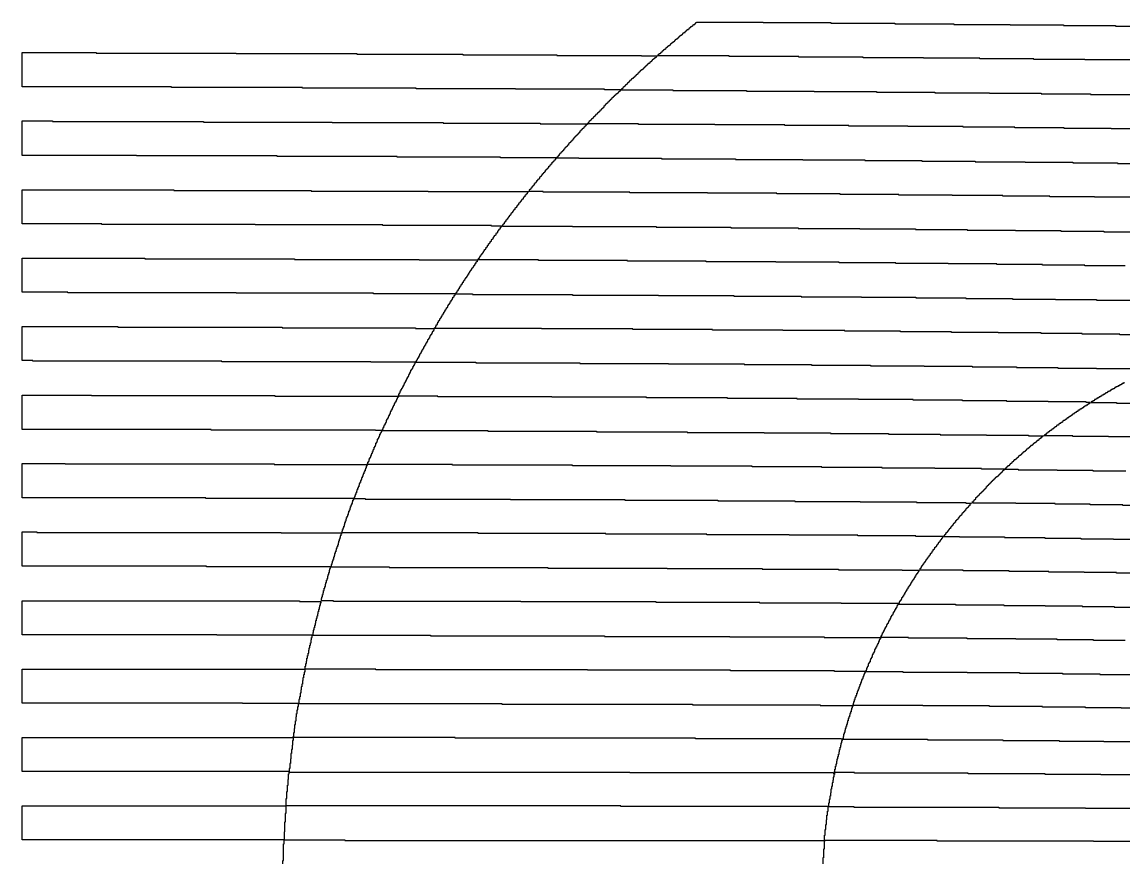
# Model space of a CAD drawing. Extents: x 600 to 5400, y 600 to 5400.
# Drawn here: x 600 to 2518, y 3058 to 4512 of the extents above; entities that cross this region are included whole.
import ezdxf

# ---------------------------------------------------------------- set-up
doc = ezdxf.new("R2010")
doc.units = 0
doc.layers.add('LG_12_W2000_ZP600_INV_LG', color=5, linetype='CONTINUOUS')

msp = doc.modelspace()

# ---------------------------------------------------------------- linework, layer by layer
at = {"layer": 'LG_12_W2000_ZP600_INV_LG'}
for points in [[(2535, 4446), (2450, 4446), (2450, 4447), (2361, 4447), (2361, 4448), (2267, 4448), (2267, 4449), (2169, 4449), (2169, 4450), (2064, 4450), (2064, 4451), (1952, 4451), (1952, 4452), (1831, 4452), (1831, 4453), (1706, 4453), (1706, 4454), (1707, 4454), (1707, 4455), (1708, 4455), (1708, 4456), (1709, 4456), (1709, 4457), (1711, 4457), (1711, 4458), (1712, 4458), (1712, 4459), (1713, 4459), (1713, 4460), (1714, 4460), (1714, 4461), (1715, 4461), (1715, 4462), (1716, 4462), (1716, 4463), (1717, 4463), (1717, 4464), (1718, 4464), (1718, 4465), (1720, 4465), (1720, 4466), (1721, 4466), (1721, 4467), (1722, 4467), (1722, 4468), (1723, 4468), (1723, 4469), (1724, 4469), (1724, 4470), (1725, 4470), (1725, 4471), (1727, 4471), (1727, 4472), (1728, 4472), (1728, 4473), (1729, 4473), (1729, 4474), (1730, 4474), (1730, 4475), (1731, 4475), (1731, 4476), (1732, 4476), (1732, 4477), (1734, 4477), (1734, 4478), (1735, 4478), (1735, 4479), (1736, 4479), (1736, 4480), (1737, 4480), (1737, 4481), (1738, 4481), (1738, 4482), (1739, 4482), (1739, 4483), (1741, 4483), (1741, 4484), (1742, 4484), (1742, 4485), (1743, 4485), (1743, 4486), (1744, 4486), (1744, 4487), (1745, 4487), (1745, 4488), (1746, 4488), (1746, 4489), (1748, 4489), (1748, 4490), (1749, 4490), (1749, 4491), (1750, 4491), (1750, 4492), (1751, 4492), (1751, 4493), (1752, 4493), (1752, 4494), (1754, 4494), (1754, 4495), (1755, 4495), (1755, 4496), (1756, 4496), (1756, 4497), (1757, 4497), (1757, 4498), (1758, 4498), (1758, 4499), (1760, 4499), (1760, 4500), (1761, 4500), (1761, 4501), (1762, 4501), (1762, 4502), (1763, 4502), (1763, 4503), (1764, 4503), (1764, 4504), (1766, 4504), (1766, 4505), (1767, 4505), (1767, 4506), (1768, 4506), (1768, 4507), (1769, 4507), (1769, 4508), (1771, 4508), (1771, 4509), (1772, 4509), (1772, 4510), (1773, 4510), (1773, 4511), (1774, 4511), (1774, 4512), (1890, 4512), (1890, 4511), (2008, 4511), (2008, 4510), (2119, 4510), (2119, 4509), (2222, 4509), (2222, 4508), (2320, 4508), (2320, 4507), (2413, 4507), (2413, 4506), (2503, 4506), (2503, 4505), (2589, 4505)], [(2574, 4326), (2496, 4326), (2496, 4327), (2414, 4327), (2414, 4328), (2328, 4328), (2328, 4329), (2238, 4329), (2238, 4330), (2142, 4330), (2142, 4331), (2039, 4331), (2039, 4332), (1928, 4332), (1928, 4333), (1806, 4333), (1806, 4334), (1673, 4334), (1673, 4335), (1585, 4335), (1585, 4336), (1586, 4336), (1586, 4338), (1587, 4338), (1587, 4339), (1588, 4339), (1588, 4340), (1589, 4340), (1589, 4341), (1590, 4341), (1590, 4342), (1591, 4342), (1591, 4343), (1592, 4343), (1592, 4344), (1593, 4344), (1593, 4345), (1594, 4345), (1594, 4346), (1595, 4346), (1595, 4347), (1596, 4347), (1596, 4348), (1597, 4348), (1597, 4349), (1598, 4349), (1598, 4350), (1599, 4350), (1599, 4351), (1600, 4351), (1600, 4352), (1601, 4352), (1601, 4353), (1602, 4353), (1602, 4354), (1603, 4354), (1603, 4355), (1604, 4355), (1604, 4356), (1605, 4356), (1605, 4357), (1606, 4357), (1606, 4358), (1607, 4358), (1607, 4359), (1608, 4359), (1608, 4360), (1609, 4360), (1609, 4361), (1610, 4361), (1610, 4362), (1611, 4362), (1611, 4363), (1612, 4363), (1612, 4364), (1613, 4364), (1613, 4366), (1614, 4366), (1614, 4367), (1615, 4367), (1615, 4368), (1616, 4368), (1616, 4369), (1617, 4369), (1617, 4370), (1618, 4370), (1618, 4371), (1619, 4371), (1619, 4372), (1620, 4372), (1620, 4373), (1621, 4373), (1621, 4374), (1622, 4374), (1622, 4375), (1623, 4375), (1623, 4376), (1624, 4376), (1624, 4377), (1625, 4377), (1625, 4378), (1626, 4378), (1626, 4379), (1627, 4379), (1627, 4380), (1628, 4380), (1628, 4381), (1629, 4381), (1629, 4382), (1630, 4382), (1630, 4383), (1631, 4383), (1631, 4384), (1632, 4384), (1632, 4385), (1633, 4385), (1633, 4386), (1634, 4386), (1634, 4387), (1636, 4387), (1636, 4388), (1637, 4388), (1637, 4389), (1638, 4389), (1638, 4390), (1639, 4390), (1639, 4391), (1640, 4391), (1640, 4392), (1641, 4392), (1641, 4393), (1642, 4393), (1642, 4394), (1614, 4394), (1614, 4395), (1459, 4395), (1459, 4396), (1286, 4396), (1286, 4397), (1088, 4397), (1088, 4398), (860, 4398), (860, 4399), (600, 4399), (600, 4459), (729, 4459), (729, 4458), (973, 4458), (973, 4457), (1183, 4457), (1183, 4456), (1367, 4456), (1367, 4455), (1531, 4455), (1531, 4454), (1678, 4454), (1678, 4453), (1705, 4453), (1705, 4452), (1704, 4452), (1704, 4451), (1703, 4451), (1703, 4450), (1702, 4450), (1702, 4449), (1700, 4449), (1700, 4448), (1699, 4448), (1699, 4447), (1698, 4447), (1698, 4446), (1697, 4446), (1697, 4445), (1696, 4445), (1696, 4444), (1695, 4444), (1695, 4443), (1694, 4443), (1694, 4442), (1693, 4442), (1693, 4441), (1692, 4441), (1692, 4440), (1690, 4440), (1690, 4439), (1689, 4439), (1689, 4438), (1688, 4438), (1688, 4437), (1687, 4437), (1687, 4436), (1686, 4436), (1686, 4435), (1685, 4435), (1685, 4434), (1684, 4434), (1684, 4433), (1683, 4433), (1683, 4432), (1682, 4432), (1682, 4431), (1681, 4431), (1681, 4430), (1680, 4430), (1680, 4429), (1678, 4429), (1678, 4428), (1677, 4428), (1677, 4427), (1676, 4427), (1676, 4426), (1675, 4426), (1675, 4425), (1674, 4425), (1674, 4424), (1673, 4424), (1673, 4423), (1672, 4423), (1672, 4422), (1671, 4422), (1671, 4421), (1670, 4421), (1670, 4420), (1669, 4420), (1669, 4419), (1668, 4419), (1668, 4418), (1667, 4418), (1667, 4417), (1666, 4417), (1666, 4416), (1665, 4416), (1665, 4415), (1664, 4415), (1664, 4414), (1662, 4414), (1662, 4413), (1661, 4413), (1661, 4412), (1660, 4412), (1660, 4411), (1659, 4411), (1659, 4410), (1658, 4410), (1658, 4409), (1657, 4409), (1657, 4408), (1656, 4408), (1656, 4407), (1655, 4407), (1655, 4406), (1654, 4406), (1654, 4405), (1653, 4405), (1653, 4404), (1652, 4404), (1652, 4403), (1651, 4403), (1651, 4402), (1650, 4402), (1650, 4401), (1649, 4401), (1649, 4400), (1648, 4400), (1648, 4399), (1647, 4399), (1647, 4398), (1646, 4398), (1646, 4397), (1645, 4397), (1645, 4396), (1644, 4396), (1644, 4395), (1643, 4395), (1643, 4394), (1733, 4394), (1733, 4393), (1861, 4393), (1861, 4392), (1979, 4392), (1979, 4391), (2087, 4391), (2087, 4390), (2189, 4390), (2189, 4389), (2284, 4389), (2284, 4388), (2374, 4388), (2374, 4387), (2460, 4387), (2460, 4386), (2543, 4386)], [(2541, 4207), (2467, 4207), (2467, 4208), (2389, 4208), (2389, 4209), (2307, 4209), (2307, 4210), (2219, 4210), (2219, 4211), (2126, 4211), (2126, 4212), (2024, 4212), (2024, 4213), (1914, 4213), (1914, 4214), (1793, 4214), (1793, 4215), (1658, 4215), (1658, 4216), (1507, 4216), (1507, 4217), (1482, 4217), (1482, 4218), (1483, 4218), (1483, 4220), (1484, 4220), (1484, 4221), (1485, 4221), (1485, 4222), (1486, 4222), (1486, 4223), (1487, 4223), (1487, 4224), (1488, 4224), (1488, 4226), (1489, 4226), (1489, 4227), (1490, 4227), (1490, 4228), (1491, 4228), (1491, 4229), (1492, 4229), (1492, 4231), (1493, 4231), (1493, 4232), (1494, 4232), (1494, 4233), (1495, 4233), (1495, 4234), (1496, 4234), (1496, 4236), (1497, 4236), (1497, 4237), (1498, 4237), (1498, 4238), (1499, 4238), (1499, 4239), (1500, 4239), (1500, 4240), (1501, 4240), (1501, 4242), (1502, 4242), (1502, 4243), (1503, 4243), (1503, 4244), (1504, 4244), (1504, 4245), (1505, 4245), (1505, 4246), (1506, 4246), (1506, 4248), (1507, 4248), (1507, 4249), (1508, 4249), (1508, 4250), (1509, 4250), (1509, 4251), (1510, 4251), (1510, 4252), (1511, 4252), (1511, 4254), (1512, 4254), (1512, 4255), (1513, 4255), (1513, 4256), (1514, 4256), (1514, 4257), (1515, 4257), (1515, 4258), (1516, 4258), (1516, 4259), (1517, 4259), (1517, 4261), (1518, 4261), (1518, 4262), (1519, 4262), (1519, 4263), (1520, 4263), (1520, 4264), (1521, 4264), (1521, 4265), (1522, 4265), (1522, 4266), (1523, 4266), (1523, 4268), (1524, 4268), (1524, 4269), (1525, 4269), (1525, 4270), (1526, 4270), (1526, 4271), (1527, 4271), (1527, 4272), (1528, 4272), (1528, 4273), (1529, 4273), (1529, 4275), (1530, 4275), (1530, 4276), (1433, 4276), (1433, 4277), (1253, 4277), (1253, 4278), (1044, 4278), (1044, 4279), (799, 4279), (799, 4280), (600, 4280), (600, 4340), (653, 4340), (653, 4339), (916, 4339), (916, 4338), (1140, 4338), (1140, 4337), (1333, 4337), (1333, 4336), (1502, 4336), (1502, 4335), (1584, 4335), (1584, 4334), (1583, 4334), (1583, 4333), (1582, 4333), (1582, 4332), (1581, 4332), (1581, 4331), (1580, 4331), (1580, 4330), (1579, 4330), (1579, 4329), (1578, 4329), (1578, 4328), (1577, 4328), (1577, 4327), (1576, 4327), (1576, 4326), (1575, 4326), (1575, 4325), (1574, 4325), (1574, 4324), (1573, 4324), (1573, 4323), (1572, 4323), (1572, 4322), (1571, 4322), (1571, 4320), (1570, 4320), (1570, 4319), (1569, 4319), (1569, 4318), (1568, 4318), (1568, 4317), (1567, 4317), (1567, 4316), (1566, 4316), (1566, 4315), (1565, 4315), (1565, 4314), (1564, 4314), (1564, 4313), (1563, 4313), (1563, 4312), (1562, 4312), (1562, 4311), (1561, 4311), (1561, 4310), (1560, 4310), (1560, 4308), (1559, 4308), (1559, 4307), (1558, 4307), (1558, 4306), (1557, 4306), (1557, 4305), (1556, 4305), (1556, 4304), (1555, 4304), (1555, 4303), (1554, 4303), (1554, 4302), (1553, 4302), (1553, 4301), (1552, 4301), (1552, 4300), (1551, 4300), (1551, 4298), (1550, 4298), (1550, 4297), (1549, 4297), (1549, 4296), (1548, 4296), (1548, 4295), (1547, 4295), (1547, 4294), (1546, 4294), (1546, 4293), (1545, 4293), (1545, 4292), (1544, 4292), (1544, 4291), (1543, 4291), (1543, 4289), (1542, 4289), (1542, 4288), (1541, 4288), (1541, 4287), (1540, 4287), (1540, 4286), (1539, 4286), (1539, 4285), (1538, 4285), (1538, 4284), (1537, 4284), (1537, 4283), (1536, 4283), (1536, 4282), (1535, 4282), (1535, 4280), (1534, 4280), (1534, 4279), (1533, 4279), (1533, 4278), (1532, 4278), (1532, 4277), (1531, 4277), (1531, 4276), (1569, 4276), (1569, 4275), (1713, 4275), (1713, 4274), (1842, 4274), (1842, 4273), (1959, 4273), (1959, 4272), (2067, 4272), (2067, 4271), (2166, 4271), (2166, 4270), (2259, 4270), (2259, 4269), (2346, 4269), (2346, 4268), (2429, 4268), (2429, 4267), (2507, 4267), (2507, 4266), (2582, 4266)], [(2520, 4088), (2450, 4088), (2450, 4089), (2376, 4089), (2376, 4090), (2297, 4090), (2297, 4091), (2212, 4091), (2212, 4092), (2121, 4092), (2121, 4093), (2022, 4093), (2022, 4094), (1912, 4094), (1912, 4095), (1791, 4095), (1791, 4096), (1654, 4096), (1654, 4097), (1499, 4097), (1499, 4098), (1394, 4098), (1394, 4100), (1395, 4100), (1395, 4101), (1396, 4101), (1396, 4103), (1397, 4103), (1397, 4104), (1398, 4104), (1398, 4106), (1399, 4106), (1399, 4107), (1400, 4107), (1400, 4108), (1401, 4108), (1401, 4110), (1402, 4110), (1402, 4111), (1403, 4111), (1403, 4113), (1404, 4113), (1404, 4114), (1405, 4114), (1405, 4116), (1406, 4116), (1406, 4117), (1407, 4117), (1407, 4118), (1408, 4118), (1408, 4120), (1409, 4120), (1409, 4121), (1410, 4121), (1410, 4123), (1411, 4123), (1411, 4124), (1412, 4124), (1412, 4126), (1413, 4126), (1413, 4127), (1414, 4127), (1414, 4128), (1415, 4128), (1415, 4130), (1416, 4130), (1416, 4131), (1417, 4131), (1417, 4133), (1418, 4133), (1418, 4134), (1419, 4134), (1419, 4135), (1420, 4135), (1420, 4137), (1421, 4137), (1421, 4138), (1422, 4138), (1422, 4140), (1423, 4140), (1423, 4141), (1424, 4141), (1424, 4142), (1425, 4142), (1425, 4144), (1426, 4144), (1426, 4145), (1427, 4145), (1427, 4146), (1428, 4146), (1428, 4148), (1429, 4148), (1429, 4149), (1430, 4149), (1430, 4151), (1431, 4151), (1431, 4152), (1432, 4152), (1432, 4153), (1433, 4153), (1433, 4155), (1434, 4155), (1434, 4156), (1435, 4156), (1435, 4157), (1417, 4157), (1417, 4158), (1228, 4158), (1228, 4159), (1006, 4159), (1006, 4160), (739, 4160), (739, 4161), (600, 4161), (600, 4220), (864, 4220), (864, 4219), (1103, 4219), (1103, 4218), (1307, 4218), (1307, 4217), (1481, 4217), (1481, 4216), (1480, 4216), (1480, 4215), (1479, 4215), (1479, 4213), (1478, 4213), (1478, 4212), (1477, 4212), (1477, 4211), (1476, 4211), (1476, 4210), (1475, 4210), (1475, 4208), (1474, 4208), (1474, 4207), (1473, 4207), (1473, 4206), (1472, 4206), (1472, 4204), (1471, 4204), (1471, 4203), (1470, 4203), (1470, 4202), (1469, 4202), (1469, 4201), (1468, 4201), (1468, 4199), (1467, 4199), (1467, 4198), (1466, 4198), (1466, 4197), (1465, 4197), (1465, 4196), (1464, 4196), (1464, 4194), (1463, 4194), (1463, 4193), (1462, 4193), (1462, 4192), (1461, 4192), (1461, 4190), (1460, 4190), (1460, 4189), (1459, 4189), (1459, 4188), (1458, 4188), (1458, 4186), (1457, 4186), (1457, 4185), (1456, 4185), (1456, 4184), (1455, 4184), (1455, 4183), (1454, 4183), (1454, 4181), (1453, 4181), (1453, 4180), (1452, 4180), (1452, 4179), (1451, 4179), (1451, 4177), (1450, 4177), (1450, 4176), (1449, 4176), (1449, 4175), (1448, 4175), (1448, 4173), (1447, 4173), (1447, 4172), (1446, 4172), (1446, 4171), (1445, 4171), (1445, 4169), (1444, 4169), (1444, 4168), (1443, 4168), (1443, 4167), (1442, 4167), (1442, 4165), (1441, 4165), (1441, 4164), (1440, 4164), (1440, 4163), (1439, 4163), (1439, 4161), (1438, 4161), (1438, 4160), (1437, 4160), (1437, 4159), (1436, 4159), (1436, 4157), (1558, 4157), (1558, 4156), (1704, 4156), (1704, 4155), (1834, 4155), (1834, 4154), (1951, 4154), (1951, 4153), (2058, 4153), (2058, 4152), (2155, 4152), (2155, 4151), (2245, 4151), (2245, 4150), (2329, 4150), (2329, 4149), (2408, 4149), (2408, 4148), (2483, 4148), (2483, 4147), (2554, 4147)], [(2573, 3968), (2511, 3968), (2511, 3969), (2445, 3969), (2445, 3970), (2374, 3970), (2374, 3971), (2299, 3971), (2299, 3972), (2218, 3972), (2218, 3973), (2129, 3973), (2129, 3974), (2032, 3974), (2032, 3975), (1924, 3975), (1924, 3976), (1802, 3976), (1802, 3977), (1663, 3977), (1663, 3978), (1504, 3978), (1504, 3979), (1318, 3979), (1318, 3980), (1319, 3980), (1319, 3981), (1320, 3981), (1320, 3983), (1321, 3983), (1321, 3985), (1322, 3985), (1322, 3986), (1323, 3986), (1323, 3988), (1324, 3988), (1324, 3990), (1325, 3990), (1325, 3992), (1326, 3992), (1326, 3993), (1327, 3993), (1327, 3995), (1328, 3995), (1328, 3997), (1329, 3997), (1329, 3998), (1330, 3998), (1330, 4000), (1331, 4000), (1331, 4002), (1332, 4002), (1332, 4003), (1333, 4003), (1333, 4005), (1334, 4005), (1334, 4007), (1335, 4007), (1335, 4008), (1336, 4008), (1336, 4010), (1337, 4010), (1337, 4012), (1338, 4012), (1338, 4013), (1339, 4013), (1339, 4015), (1340, 4015), (1340, 4016), (1341, 4016), (1341, 4018), (1342, 4018), (1342, 4020), (1343, 4020), (1343, 4021), (1344, 4021), (1344, 4023), (1345, 4023), (1345, 4025), (1346, 4025), (1346, 4026), (1347, 4026), (1347, 4028), (1348, 4028), (1348, 4029), (1349, 4029), (1349, 4031), (1350, 4031), (1350, 4033), (1351, 4033), (1351, 4034), (1352, 4034), (1352, 4036), (1353, 4036), (1353, 4037), (1354, 4037), (1354, 4039), (1212, 4039), (1212, 4040), (973, 4040), (973, 4041), (680, 4041), (680, 4042), (600, 4042), (600, 4101), (814, 4101), (814, 4100), (1074, 4100), (1074, 4099), (1291, 4099), (1291, 4098), (1393, 4098), (1393, 4097), (1392, 4097), (1392, 4095), (1391, 4095), (1391, 4094), (1390, 4094), (1390, 4092), (1389, 4092), (1389, 4091), (1388, 4091), (1388, 4089), (1387, 4089), (1387, 4088), (1386, 4088), (1386, 4086), (1385, 4086), (1385, 4085), (1384, 4085), (1384, 4084), (1383, 4084), (1383, 4082), (1382, 4082), (1382, 4081), (1381, 4081), (1381, 4079), (1380, 4079), (1380, 4078), (1379, 4078), (1379, 4076), (1378, 4076), (1378, 4075), (1377, 4075), (1377, 4073), (1376, 4073), (1376, 4071), (1375, 4071), (1375, 4070), (1374, 4070), (1374, 4068), (1373, 4068), (1373, 4067), (1372, 4067), (1372, 4065), (1371, 4065), (1371, 4064), (1370, 4064), (1370, 4062), (1369, 4062), (1369, 4061), (1368, 4061), (1368, 4059), (1367, 4059), (1367, 4058), (1366, 4058), (1366, 4056), (1365, 4056), (1365, 4055), (1364, 4055), (1364, 4053), (1363, 4053), (1363, 4052), (1362, 4052), (1362, 4050), (1361, 4050), (1361, 4048), (1360, 4048), (1360, 4047), (1359, 4047), (1359, 4045), (1358, 4045), (1358, 4044), (1357, 4044), (1357, 4042), (1356, 4042), (1356, 4041), (1355, 4041), (1355, 4039), (1384, 4039), (1384, 4038), (1558, 4038), (1558, 4037), (1708, 4037), (1708, 4036), (1839, 4036), (1839, 4035), (1956, 4035), (1956, 4034), (2061, 4034), (2061, 4033), (2156, 4033), (2156, 4032), (2243, 4032), (2243, 4031), (2324, 4031), (2324, 4030), (2399, 4030), (2399, 4029), (2470, 4029), (2470, 4028), (2537, 4028)], [(2548, 3790), (2491, 3790), (2491, 3791), (2429, 3791), (2429, 3792), (2379, 3792), (2379, 3793), (2380, 3793), (2380, 3794), (2381, 3794), (2381, 3795), (2383, 3795), (2383, 3796), (2384, 3796), (2384, 3797), (2385, 3797), (2385, 3798), (2386, 3798), (2386, 3799), (2388, 3799), (2388, 3800), (2389, 3800), (2389, 3801), (2390, 3801), (2390, 3802), (2392, 3802), (2392, 3803), (2393, 3803), (2393, 3804), (2394, 3804), (2394, 3805), (2396, 3805), (2396, 3806), (2397, 3806), (2397, 3807), (2398, 3807), (2398, 3808), (2400, 3808), (2400, 3809), (2401, 3809), (2401, 3810), (2402, 3810), (2402, 3811), (2404, 3811), (2404, 3812), (2405, 3812), (2405, 3813), (2406, 3813), (2406, 3814), (2408, 3814), (2408, 3815), (2409, 3815), (2409, 3816), (2411, 3816), (2411, 3817), (2412, 3817), (2412, 3818), (2413, 3818), (2413, 3819), (2415, 3819), (2415, 3820), (2416, 3820), (2416, 3821), (2418, 3821), (2418, 3822), (2419, 3822), (2419, 3823), (2420, 3823), (2420, 3824), (2422, 3824), (2422, 3825), (2423, 3825), (2423, 3826), (2425, 3826), (2425, 3827), (2426, 3827), (2426, 3828), (2428, 3828), (2428, 3829), (2429, 3829), (2429, 3830), (2430, 3830), (2430, 3831), (2432, 3831), (2432, 3832), (2433, 3832), (2433, 3833), (2435, 3833), (2435, 3834), (2436, 3834), (2436, 3835), (2438, 3835), (2438, 3836), (2439, 3836), (2439, 3837), (2441, 3837), (2441, 3838), (2442, 3838), (2442, 3839), (2444, 3839), (2444, 3840), (2445, 3840), (2445, 3841), (2447, 3841), (2447, 3842), (2448, 3842), (2448, 3843), (2450, 3843), (2450, 3844), (2451, 3844), (2451, 3845), (2453, 3845), (2453, 3846), (2455, 3846), (2455, 3847), (2456, 3847), (2456, 3848), (2458, 3848), (2458, 3849), (2459, 3849), (2459, 3850), (2452, 3850), (2452, 3851), (2386, 3851), (2386, 3852), (2314, 3852), (2314, 3853), (2237, 3853), (2237, 3854), (2151, 3854), (2151, 3855), (2056, 3855), (2056, 3856), (1949, 3856), (1949, 3857), (1828, 3857), (1828, 3858), (1687, 3858), (1687, 3859), (1522, 3859), (1522, 3860), (1324, 3860), (1324, 3861), (1255, 3861), (1255, 3862), (1256, 3862), (1256, 3865), (1257, 3865), (1257, 3867), (1258, 3867), (1258, 3869), (1259, 3869), (1259, 3871), (1260, 3871), (1260, 3873), (1261, 3873), (1261, 3875), (1262, 3875), (1262, 3876), (1263, 3876), (1263, 3878), (1264, 3878), (1264, 3880), (1265, 3880), (1265, 3882), (1266, 3882), (1266, 3884), (1267, 3884), (1267, 3886), (1268, 3886), (1268, 3888), (1269, 3888), (1269, 3890), (1270, 3890), (1270, 3892), (1271, 3892), (1271, 3894), (1272, 3894), (1272, 3896), (1273, 3896), (1273, 3898), (1274, 3898), (1274, 3900), (1275, 3900), (1275, 3902), (1276, 3902), (1276, 3904), (1277, 3904), (1277, 3906), (1278, 3906), (1278, 3908), (1279, 3908), (1279, 3909), (1280, 3909), (1280, 3911), (1281, 3911), (1281, 3913), (1282, 3913), (1282, 3915), (1283, 3915), (1283, 3917), (1284, 3917), (1284, 3919), (1285, 3919), (1285, 3920), (1390, 3920), (1390, 3919), (1571, 3919), (1571, 3918), (1725, 3918), (1725, 3917), (1857, 3917), (1857, 3916), (1974, 3916), (1974, 3915), (2077, 3915), (2077, 3914), (2170, 3914), (2170, 3913), (2254, 3913), (2254, 3912), (2331, 3912), (2331, 3911), (2403, 3911), (2403, 3910), (2470, 3910), (2470, 3909), (2532, 3909)], [(2519, 3884), (2517, 3884), (2517, 3883), (2515, 3883), (2515, 3882), (2513, 3882), (2513, 3881), (2511, 3881), (2511, 3880), (2510, 3880), (2510, 3879), (2508, 3879), (2508, 3878), (2506, 3878), (2506, 3877), (2504, 3877), (2504, 3876), (2502, 3876), (2502, 3875), (2501, 3875), (2501, 3874), (2499, 3874), (2499, 3873), (2497, 3873), (2497, 3872), (2495, 3872), (2495, 3871), (2494, 3871), (2494, 3870), (2492, 3870), (2492, 3869), (2490, 3869), (2490, 3868), (2489, 3868), (2489, 3867), (2487, 3867), (2487, 3866), (2485, 3866), (2485, 3865), (2484, 3865), (2484, 3864), (2482, 3864), (2482, 3863), (2480, 3863), (2480, 3862), (2479, 3862), (2479, 3861), (2477, 3861), (2477, 3860), (2475, 3860), (2475, 3859), (2474, 3859), (2474, 3858), (2472, 3858), (2472, 3857), (2470, 3857), (2470, 3856), (2469, 3856), (2469, 3855), (2467, 3855), (2467, 3854), (2466, 3854), (2466, 3853), (2464, 3853), (2464, 3852), (2462, 3852), (2462, 3851), (2461, 3851), (2461, 3850), (2505, 3850), (2505, 3849), (2563, 3849)], [(2568, 3671), (2516, 3671), (2516, 3672), (2459, 3672), (2459, 3673), (2398, 3673), (2398, 3674), (2330, 3674), (2330, 3675), (2255, 3675), (2255, 3676), (2254, 3676), (2254, 3677), (2255, 3677), (2255, 3678), (2256, 3678), (2256, 3679), (2257, 3679), (2257, 3680), (2258, 3680), (2258, 3681), (2259, 3681), (2259, 3682), (2260, 3682), (2260, 3684), (2261, 3684), (2261, 3685), (2262, 3685), (2262, 3686), (2263, 3686), (2263, 3687), (2264, 3687), (2264, 3688), (2265, 3688), (2265, 3689), (2266, 3689), (2266, 3690), (2267, 3690), (2267, 3691), (2268, 3691), (2268, 3692), (2269, 3692), (2269, 3693), (2270, 3693), (2270, 3694), (2271, 3694), (2271, 3695), (2272, 3695), (2272, 3696), (2273, 3696), (2273, 3697), (2274, 3697), (2274, 3698), (2275, 3698), (2275, 3699), (2276, 3699), (2276, 3700), (2277, 3700), (2277, 3701), (2278, 3701), (2278, 3702), (2279, 3702), (2279, 3704), (2280, 3704), (2280, 3705), (2281, 3705), (2281, 3706), (2282, 3706), (2282, 3707), (2283, 3707), (2283, 3708), (2284, 3708), (2284, 3709), (2285, 3709), (2285, 3710), (2286, 3710), (2286, 3711), (2287, 3711), (2287, 3712), (2288, 3712), (2288, 3713), (2289, 3713), (2289, 3714), (2290, 3714), (2290, 3715), (2291, 3715), (2291, 3716), (2292, 3716), (2292, 3717), (2293, 3717), (2293, 3718), (2294, 3718), (2294, 3719), (2295, 3719), (2295, 3720), (2296, 3720), (2296, 3721), (2298, 3721), (2298, 3722), (2299, 3722), (2299, 3723), (2300, 3723), (2300, 3724), (2301, 3724), (2301, 3725), (2302, 3725), (2302, 3726), (2303, 3726), (2303, 3727), (2304, 3727), (2304, 3728), (2305, 3728), (2305, 3729), (2306, 3729), (2306, 3730), (2307, 3730), (2307, 3731), (2308, 3731), (2308, 3732), (2309, 3732), (2309, 3733), (2310, 3733), (2310, 3734), (2270, 3734), (2270, 3735), (2189, 3735), (2189, 3736), (2097, 3736), (2097, 3737), (1992, 3737), (1992, 3738), (1871, 3738), (1871, 3739), (1729, 3739), (1729, 3740), (1558, 3740), (1558, 3741), (1349, 3741), (1349, 3742), (1201, 3742), (1201, 3743), (1202, 3743), (1202, 3746), (1203, 3746), (1203, 3748), (1204, 3748), (1204, 3751), (1205, 3751), (1205, 3753), (1206, 3753), (1206, 3755), (1207, 3755), (1207, 3758), (1208, 3758), (1208, 3760), (1209, 3760), (1209, 3762), (1210, 3762), (1210, 3765), (1211, 3765), (1211, 3767), (1212, 3767), (1212, 3769), (1213, 3769), (1213, 3772), (1214, 3772), (1214, 3774), (1215, 3774), (1215, 3776), (1216, 3776), (1216, 3779), (1217, 3779), (1217, 3781), (1218, 3781), (1218, 3783), (1219, 3783), (1219, 3786), (1220, 3786), (1220, 3788), (1221, 3788), (1221, 3790), (1222, 3790), (1222, 3792), (1223, 3792), (1223, 3795), (1224, 3795), (1224, 3797), (1225, 3797), (1225, 3799), (1226, 3799), (1226, 3801), (1215, 3801), (1215, 3802), (929, 3802), (929, 3803), (600, 3803), (600, 3863), (721, 3863), (721, 3862), (1040, 3862), (1040, 3861), (1255, 3861), (1255, 3860), (1254, 3860), (1254, 3858), (1253, 3858), (1253, 3856), (1252, 3856), (1252, 3854), (1251, 3854), (1251, 3852), (1250, 3852), (1250, 3850), (1249, 3850), (1249, 3848), (1248, 3848), (1248, 3846), (1247, 3846), (1247, 3844), (1246, 3844), (1246, 3842), (1245, 3842), (1245, 3840), (1244, 3840), (1244, 3838), (1243, 3838), (1243, 3836), (1242, 3836), (1242, 3834), (1241, 3834), (1241, 3831), (1240, 3831), (1240, 3829), (1239, 3829), (1239, 3827), (1238, 3827), (1238, 3825), (1237, 3825), (1237, 3823), (1236, 3823), (1236, 3821), (1235, 3821), (1235, 3819), (1234, 3819), (1234, 3816), (1233, 3816), (1233, 3814), (1232, 3814), (1232, 3812), (1231, 3812), (1231, 3810), (1230, 3810), (1230, 3808), (1229, 3808), (1229, 3806), (1228, 3806), (1228, 3803), (1227, 3803), (1227, 3801), (1411, 3801), (1411, 3800), (1600, 3800), (1600, 3799), (1758, 3799), (1758, 3798), (1892, 3798), (1892, 3797), (2007, 3797), (2007, 3796), (2108, 3796), (2108, 3795), (2198, 3795), (2198, 3794), (2279, 3794), (2279, 3793), (2352, 3793), (2352, 3792), (2377, 3792), (2377, 3791), (2376, 3791), (2376, 3790), (2375, 3790), (2375, 3789), (2374, 3789), (2374, 3788), (2372, 3788), (2372, 3787), (2371, 3787), (2371, 3786), (2370, 3786), (2370, 3785), (2369, 3785), (2369, 3784), (2367, 3784), (2367, 3783), (2366, 3783), (2366, 3782), (2365, 3782), (2365, 3781), (2364, 3781), (2364, 3780), (2362, 3780), (2362, 3779), (2361, 3779), (2361, 3778), (2360, 3778), (2360, 3777), (2359, 3777), (2359, 3776), (2358, 3776), (2358, 3775), (2356, 3775), (2356, 3774), (2355, 3774), (2355, 3773), (2354, 3773), (2354, 3772), (2353, 3772), (2353, 3771), (2352, 3771), (2352, 3770), (2350, 3770), (2350, 3769), (2349, 3769), (2349, 3768), (2348, 3768), (2348, 3767), (2347, 3767), (2347, 3766), (2346, 3766), (2346, 3765), (2345, 3765), (2345, 3764), (2343, 3764), (2343, 3763), (2342, 3763), (2342, 3762), (2341, 3762), (2341, 3761), (2340, 3761), (2340, 3760), (2339, 3760), (2339, 3759), (2338, 3759), (2338, 3758), (2336, 3758), (2336, 3757), (2335, 3757), (2335, 3756), (2334, 3756), (2334, 3755), (2333, 3755), (2333, 3754), (2332, 3754), (2332, 3753), (2331, 3753), (2331, 3752), (2330, 3752), (2330, 3751), (2329, 3751), (2329, 3750), (2327, 3750), (2327, 3749), (2326, 3749), (2326, 3748), (2325, 3748), (2325, 3747), (2324, 3747), (2324, 3746), (2323, 3746), (2323, 3745), (2322, 3745), (2322, 3744), (2321, 3744), (2321, 3743), (2320, 3743), (2320, 3742), (2319, 3742), (2319, 3741), (2318, 3741), (2318, 3740), (2316, 3740), (2316, 3739), (2315, 3739), (2315, 3738), (2314, 3738), (2314, 3737), (2313, 3737), (2313, 3736), (2312, 3736), (2312, 3735), (2311, 3735), (2311, 3734), (2334, 3734), (2334, 3733), (2402, 3733), (2402, 3732), (2464, 3732), (2464, 3731), (2521, 3731)], [(2556, 3553), (2505, 3553), (2505, 3554), (2449, 3554), (2449, 3555), (2387, 3555), (2387, 3556), (2318, 3556), (2318, 3557), (2238, 3557), (2238, 3558), (2162, 3558), (2162, 3559), (2163, 3559), (2163, 3561), (2164, 3561), (2164, 3562), (2165, 3562), (2165, 3564), (2166, 3564), (2166, 3565), (2167, 3565), (2167, 3567), (2168, 3567), (2168, 3568), (2169, 3568), (2169, 3570), (2170, 3570), (2170, 3571), (2171, 3571), (2171, 3572), (2172, 3572), (2172, 3574), (2173, 3574), (2173, 3575), (2174, 3575), (2174, 3577), (2175, 3577), (2175, 3578), (2176, 3578), (2176, 3580), (2177, 3580), (2177, 3581), (2178, 3581), (2178, 3582), (2179, 3582), (2179, 3584), (2180, 3584), (2180, 3585), (2181, 3585), (2181, 3587), (2182, 3587), (2182, 3588), (2183, 3588), (2183, 3589), (2184, 3589), (2184, 3591), (2185, 3591), (2185, 3592), (2186, 3592), (2186, 3594), (2187, 3594), (2187, 3595), (2188, 3595), (2188, 3596), (2189, 3596), (2189, 3598), (2190, 3598), (2190, 3599), (2191, 3599), (2191, 3600), (2192, 3600), (2192, 3602), (2193, 3602), (2193, 3603), (2194, 3603), (2194, 3604), (2195, 3604), (2195, 3606), (2196, 3606), (2196, 3607), (2197, 3607), (2197, 3608), (2198, 3608), (2198, 3610), (2199, 3610), (2199, 3611), (2200, 3611), (2200, 3612), (2201, 3612), (2201, 3614), (2202, 3614), (2202, 3615), (2203, 3615), (2203, 3616), (2204, 3616), (2204, 3617), (2156, 3617), (2156, 3618), (2055, 3618), (2055, 3619), (1935, 3619), (1935, 3620), (1792, 3620), (1792, 3621), (1616, 3621), (1616, 3622), (1394, 3622), (1394, 3623), (1156, 3623), (1156, 3624), (1157, 3624), (1157, 3626), (1158, 3626), (1158, 3629), (1159, 3629), (1159, 3632), (1160, 3632), (1160, 3635), (1161, 3635), (1161, 3638), (1162, 3638), (1162, 3641), (1163, 3641), (1163, 3644), (1164, 3644), (1164, 3647), (1165, 3647), (1165, 3650), (1166, 3650), (1166, 3652), (1167, 3652), (1167, 3655), (1168, 3655), (1168, 3658), (1169, 3658), (1169, 3661), (1170, 3661), (1170, 3663), (1171, 3663), (1171, 3666), (1172, 3666), (1172, 3669), (1173, 3669), (1173, 3672), (1174, 3672), (1174, 3674), (1175, 3674), (1175, 3677), (1176, 3677), (1176, 3680), (1177, 3680), (1177, 3682), (1178, 3682), (1178, 3683), (1197, 3683), (1197, 3682), (1450, 3682), (1450, 3681), (1649, 3681), (1649, 3680), (1811, 3680), (1811, 3679), (1945, 3679), (1945, 3678), (2059, 3678), (2059, 3677), (2157, 3677), (2157, 3676), (2243, 3676), (2243, 3675), (2252, 3675), (2252, 3674), (2251, 3674), (2251, 3673), (2250, 3673), (2250, 3671), (2249, 3671), (2249, 3670), (2248, 3670), (2248, 3669), (2247, 3669), (2247, 3668), (2246, 3668), (2246, 3667), (2245, 3667), (2245, 3666), (2244, 3666), (2244, 3665), (2243, 3665), (2243, 3664), (2242, 3664), (2242, 3662), (2241, 3662), (2241, 3661), (2240, 3661), (2240, 3660), (2239, 3660), (2239, 3659), (2238, 3659), (2238, 3658), (2237, 3658), (2237, 3657), (2236, 3657), (2236, 3655), (2235, 3655), (2235, 3654), (2234, 3654), (2234, 3653), (2233, 3653), (2233, 3652), (2232, 3652), (2232, 3651), (2231, 3651), (2231, 3650), (2230, 3650), (2230, 3648), (2229, 3648), (2229, 3647), (2228, 3647), (2228, 3646), (2227, 3646), (2227, 3645), (2226, 3645), (2226, 3644), (2225, 3644), (2225, 3642), (2224, 3642), (2224, 3641), (2223, 3641), (2223, 3640), (2222, 3640), (2222, 3639), (2221, 3639), (2221, 3638), (2220, 3638), (2220, 3636), (2219, 3636), (2219, 3635), (2218, 3635), (2218, 3634), (2217, 3634), (2217, 3633), (2216, 3633), (2216, 3631), (2215, 3631), (2215, 3630), (2214, 3630), (2214, 3629), (2213, 3629), (2213, 3628), (2212, 3628), (2212, 3626), (2211, 3626), (2211, 3625), (2210, 3625), (2210, 3624), (2209, 3624), (2209, 3623), (2208, 3623), (2208, 3621), (2207, 3621), (2207, 3620), (2206, 3620), (2206, 3619), (2205, 3619), (2205, 3617), (2232, 3617), (2232, 3616), (2310, 3616), (2310, 3615), (2380, 3615), (2380, 3614), (2443, 3614), (2443, 3613), (2500, 3613), (2500, 3612), (2552, 3612)], [(2520, 3436), (2465, 3436), (2465, 3437), (2402, 3437), (2402, 3438), (2330, 3438), (2330, 3439), (2245, 3439), (2245, 3440), (2143, 3440), (2143, 3441), (2095, 3441), (2095, 3443), (2096, 3443), (2096, 3445), (2097, 3445), (2097, 3447), (2098, 3447), (2098, 3449), (2099, 3449), (2099, 3451), (2100, 3451), (2100, 3453), (2101, 3453), (2101, 3455), (2102, 3455), (2102, 3457), (2103, 3457), (2103, 3459), (2104, 3459), (2104, 3461), (2105, 3461), (2105, 3463), (2106, 3463), (2106, 3465), (2107, 3465), (2107, 3466), (2108, 3466), (2108, 3468), (2109, 3468), (2109, 3470), (2110, 3470), (2110, 3472), (2111, 3472), (2111, 3474), (2112, 3474), (2112, 3476), (2113, 3476), (2113, 3478), (2114, 3478), (2114, 3480), (2115, 3480), (2115, 3481), (2116, 3481), (2116, 3483), (2117, 3483), (2117, 3485), (2118, 3485), (2118, 3487), (2119, 3487), (2119, 3489), (2120, 3489), (2120, 3490), (2121, 3490), (2121, 3492), (2122, 3492), (2122, 3494), (2123, 3494), (2123, 3496), (2124, 3496), (2124, 3498), (2125, 3498), (2125, 3499), (2225, 3499), (2225, 3498), (2309, 3498), (2309, 3497), (2381, 3497), (2381, 3496), (2445, 3496), (2445, 3495), (2501, 3495), (2501, 3494), (2552, 3494)], [(2566, 3318), (2513, 3318), (2513, 3319), (2451, 3319), (2451, 3320), (2376, 3320), (2376, 3321), (2284, 3321), (2284, 3322), (2168, 3322), (2168, 3323), (2046, 3323), (2046, 3324), (2047, 3324), (2047, 3327), (2048, 3327), (2048, 3330), (2049, 3330), (2049, 3333), (2050, 3333), (2050, 3336), (2051, 3336), (2051, 3338), (2052, 3338), (2052, 3341), (2053, 3341), (2053, 3344), (2054, 3344), (2054, 3347), (2055, 3347), (2055, 3349), (2056, 3349), (2056, 3352), (2057, 3352), (2057, 3355), (2058, 3355), (2058, 3357), (2059, 3357), (2059, 3360), (2060, 3360), (2060, 3363), (2061, 3363), (2061, 3365), (2062, 3365), (2062, 3368), (2063, 3368), (2063, 3370), (2064, 3370), (2064, 3373), (2065, 3373), (2065, 3375), (2066, 3375), (2066, 3378), (2067, 3378), (2067, 3380), (2068, 3380), (2068, 3382), (2133, 3382), (2133, 3381), (2245, 3381), (2245, 3380), (2336, 3380), (2336, 3379), (2411, 3379), (2411, 3378), (2476, 3378), (2476, 3377), (2531, 3377)], [(2551, 3202), (2478, 3202), (2478, 3203), (2381, 3203), (2381, 3204), (2247, 3204), (2247, 3205), (2049, 3205), (2049, 3206), (2014, 3206), (2014, 3208), (2015, 3208), (2015, 3212), (2016, 3212), (2016, 3217), (2017, 3217), (2017, 3221), (2018, 3221), (2018, 3226), (2019, 3226), (2019, 3230), (2020, 3230), (2020, 3234), (2021, 3234), (2021, 3238), (2022, 3238), (2022, 3242), (2023, 3242), (2023, 3246), (2024, 3246), (2024, 3250), (2025, 3250), (2025, 3254), (2026, 3254), (2026, 3258), (2027, 3258), (2027, 3262), (2028, 3262), (2028, 3264), (2176, 3264), (2176, 3263), (2307, 3263), (2307, 3262), (2405, 3262), (2405, 3261), (2483, 3261), (2483, 3260), (2546, 3260)], [(2603, 3086), (2465, 3086), (2465, 3087), (2193, 3087), (2193, 3088), (1997, 3088), (1997, 3097), (1998, 3097), (1998, 3107), (1999, 3107), (1999, 3116), (2000, 3116), (2000, 3124), (2001, 3124), (2001, 3132), (2002, 3132), (2002, 3139), (2003, 3139), (2003, 3146), (2004, 3146), (2004, 3147), (2048, 3147), (2048, 3146), (2300, 3146), (2300, 3145), (2451, 3145), (2451, 3144), (2551, 3144)]]:
    msp.add_lwpolyline(points, dxfattribs=at)
for points in [[(767, 3982), (767, 3981), (1053, 3981), (1053, 3980), (1285, 3980), (1285, 3979), (1318, 3979), (1318, 3978), (1317, 3978), (1317, 3976), (1316, 3976), (1316, 3974), (1315, 3974), (1315, 3973), (1314, 3973), (1314, 3971), (1313, 3971), (1313, 3969), (1312, 3969), (1312, 3968), (1311, 3968), (1311, 3966), (1310, 3966), (1310, 3964), (1309, 3964), (1309, 3962), (1308, 3962), (1308, 3960), (1307, 3960), (1307, 3959), (1306, 3959), (1306, 3957), (1305, 3957), (1305, 3955), (1304, 3955), (1304, 3953), (1303, 3953), (1303, 3952), (1302, 3952), (1302, 3950), (1301, 3950), (1301, 3948), (1300, 3948), (1300, 3946), (1299, 3946), (1299, 3944), (1298, 3944), (1298, 3943), (1297, 3943), (1297, 3941), (1296, 3941), (1296, 3939), (1295, 3939), (1295, 3937), (1294, 3937), (1294, 3935), (1293, 3935), (1293, 3934), (1292, 3934), (1292, 3932), (1291, 3932), (1291, 3930), (1290, 3930), (1290, 3928), (1289, 3928), (1289, 3926), (1288, 3926), (1288, 3924), (1287, 3924), (1287, 3923), (1286, 3923), (1286, 3921), (1285, 3921), (1285, 3920), (1207, 3920), (1207, 3921), (948, 3921), (948, 3922), (619, 3922), (619, 3923), (600, 3923), (600, 3982)], [(675, 3744), (675, 3743), (1039, 3743), (1039, 3742), (1201, 3742), (1201, 3741), (1200, 3741), (1200, 3739), (1199, 3739), (1199, 3736), (1198, 3736), (1198, 3734), (1197, 3734), (1197, 3731), (1196, 3731), (1196, 3729), (1195, 3729), (1195, 3726), (1194, 3726), (1194, 3724), (1193, 3724), (1193, 3721), (1192, 3721), (1192, 3719), (1191, 3719), (1191, 3716), (1190, 3716), (1190, 3714), (1189, 3714), (1189, 3711), (1188, 3711), (1188, 3709), (1187, 3709), (1187, 3706), (1186, 3706), (1186, 3703), (1185, 3703), (1185, 3701), (1184, 3701), (1184, 3698), (1183, 3698), (1183, 3696), (1182, 3696), (1182, 3693), (1181, 3693), (1181, 3690), (1180, 3690), (1180, 3688), (1179, 3688), (1179, 3685), (1178, 3685), (1178, 3683), (920, 3683), (920, 3684), (600, 3684), (600, 3744)], [(626, 3625), (626, 3624), (1051, 3624), (1051, 3623), (1156, 3623), (1156, 3621), (1155, 3621), (1155, 3618), (1154, 3618), (1154, 3615), (1153, 3615), (1153, 3612), (1152, 3612), (1152, 3609), (1151, 3609), (1151, 3606), (1150, 3606), (1150, 3602), (1149, 3602), (1149, 3599), (1148, 3599), (1148, 3596), (1147, 3596), (1147, 3593), (1146, 3593), (1146, 3590), (1145, 3590), (1145, 3587), (1144, 3587), (1144, 3584), (1143, 3584), (1143, 3581), (1142, 3581), (1142, 3577), (1141, 3577), (1141, 3574), (1140, 3574), (1140, 3571), (1139, 3571), (1139, 3568), (1138, 3568), (1138, 3564), (1239, 3564), (1239, 3563), (1515, 3563), (1515, 3562), (1723, 3562), (1723, 3561), (1888, 3561), (1888, 3560), (2021, 3560), (2021, 3559), (2132, 3559), (2132, 3558), (2161, 3558), (2161, 3556), (2160, 3556), (2160, 3555), (2159, 3555), (2159, 3553), (2158, 3553), (2158, 3552), (2157, 3552), (2157, 3550), (2156, 3550), (2156, 3549), (2155, 3549), (2155, 3547), (2154, 3547), (2154, 3545), (2153, 3545), (2153, 3544), (2152, 3544), (2152, 3542), (2151, 3542), (2151, 3541), (2150, 3541), (2150, 3539), (2149, 3539), (2149, 3538), (2148, 3538), (2148, 3536), (2147, 3536), (2147, 3534), (2146, 3534), (2146, 3533), (2145, 3533), (2145, 3531), (2144, 3531), (2144, 3530), (2143, 3530), (2143, 3528), (2142, 3528), (2142, 3526), (2141, 3526), (2141, 3525), (2140, 3525), (2140, 3523), (2139, 3523), (2139, 3521), (2138, 3521), (2138, 3520), (2137, 3520), (2137, 3518), (2136, 3518), (2136, 3516), (2135, 3516), (2135, 3515), (2134, 3515), (2134, 3513), (2133, 3513), (2133, 3511), (2132, 3511), (2132, 3510), (2131, 3510), (2131, 3508), (2130, 3508), (2130, 3506), (2129, 3506), (2129, 3505), (2128, 3505), (2128, 3503), (2127, 3503), (2127, 3501), (2126, 3501), (2126, 3500), (2026, 3500), (2026, 3501), (1884, 3501), (1884, 3502), (1704, 3502), (1704, 3503), (1468, 3503), (1468, 3504), (1142, 3504), (1142, 3505), (1121, 3505), (1121, 3509), (1122, 3509), (1122, 3512), (1123, 3512), (1123, 3516), (1124, 3516), (1124, 3519), (1125, 3519), (1125, 3523), (1126, 3523), (1126, 3527), (1127, 3527), (1127, 3530), (1128, 3530), (1128, 3534), (1129, 3534), (1129, 3537), (1130, 3537), (1130, 3541), (1131, 3541), (1131, 3544), (1132, 3544), (1132, 3548), (1133, 3548), (1133, 3551), (1134, 3551), (1134, 3554), (1135, 3554), (1135, 3558), (1136, 3558), (1136, 3561), (1137, 3561), (1137, 3564), (921, 3564), (921, 3565), (600, 3565), (600, 3625)], [(1083, 3505), (1083, 3504), (1120, 3504), (1120, 3501), (1119, 3501), (1119, 3497), (1118, 3497), (1118, 3494), (1117, 3494), (1117, 3490), (1116, 3490), (1116, 3486), (1115, 3486), (1115, 3482), (1114, 3482), (1114, 3478), (1113, 3478), (1113, 3474), (1112, 3474), (1112, 3470), (1111, 3470), (1111, 3466), (1110, 3466), (1110, 3462), (1109, 3462), (1109, 3458), (1108, 3458), (1108, 3454), (1107, 3454), (1107, 3450), (1106, 3450), (1106, 3445), (1311, 3445), (1311, 3444), (1614, 3444), (1614, 3443), (1832, 3443), (1832, 3442), (1996, 3442), (1996, 3441), (2094, 3441), (2094, 3439), (2093, 3439), (2093, 3437), (2092, 3437), (2092, 3434), (2091, 3434), (2091, 3432), (2090, 3432), (2090, 3430), (2089, 3430), (2089, 3428), (2088, 3428), (2088, 3426), (2087, 3426), (2087, 3424), (2086, 3424), (2086, 3422), (2085, 3422), (2085, 3420), (2084, 3420), (2084, 3417), (2083, 3417), (2083, 3415), (2082, 3415), (2082, 3413), (2081, 3413), (2081, 3411), (2080, 3411), (2080, 3408), (2079, 3408), (2079, 3406), (2078, 3406), (2078, 3404), (2077, 3404), (2077, 3402), (2076, 3402), (2076, 3399), (2075, 3399), (2075, 3397), (2074, 3397), (2074, 3395), (2073, 3395), (2073, 3392), (2072, 3392), (2072, 3390), (2071, 3390), (2071, 3388), (2070, 3388), (2070, 3385), (2069, 3385), (2069, 3383), (2068, 3383), (2068, 3382), (2014, 3382), (2014, 3383), (1833, 3383), (1833, 3384), (1584, 3384), (1584, 3385), (1216, 3385), (1216, 3386), (1093, 3386), (1093, 3391), (1094, 3391), (1094, 3396), (1095, 3396), (1095, 3400), (1096, 3400), (1096, 3405), (1097, 3405), (1097, 3410), (1098, 3410), (1098, 3414), (1099, 3414), (1099, 3419), (1100, 3419), (1100, 3423), (1101, 3423), (1101, 3428), (1102, 3428), (1102, 3432), (1103, 3432), (1103, 3437), (1104, 3437), (1104, 3441), (1105, 3441), (1105, 3445), (939, 3445), (939, 3446), (600, 3446), (600, 3505)], [(1092, 3386), (1092, 3381), (1091, 3381), (1091, 3376), (1090, 3376), (1090, 3371), (1089, 3371), (1089, 3366), (1088, 3366), (1088, 3360), (1087, 3360), (1087, 3355), (1086, 3355), (1086, 3350), (1085, 3350), (1085, 3344), (1084, 3344), (1084, 3338), (1083, 3338), (1083, 3333), (1082, 3333), (1082, 3327), (1081, 3327), (1081, 3326), (984, 3326), (984, 3327), (600, 3327), (600, 3386)], [(1435, 3326), (1435, 3325), (1767, 3325), (1767, 3324), (1989, 3324), (1989, 3323), (2046, 3323), (2046, 3321), (2045, 3321), (2045, 3318), (2044, 3318), (2044, 3315), (2043, 3315), (2043, 3312), (2042, 3312), (2042, 3309), (2041, 3309), (2041, 3306), (2040, 3306), (2040, 3303), (2039, 3303), (2039, 3300), (2038, 3300), (2038, 3296), (2037, 3296), (2037, 3293), (2036, 3293), (2036, 3290), (2035, 3290), (2035, 3286), (2034, 3286), (2034, 3283), (2033, 3283), (2033, 3280), (2032, 3280), (2032, 3276), (2031, 3276), (2031, 3273), (2030, 3273), (2030, 3269), (2029, 3269), (2029, 3265), (2028, 3265), (2028, 3264), (2026, 3264), (2026, 3265), (1772, 3265), (1772, 3266), (1354, 3266), (1354, 3267), (1072, 3267), (1072, 3269), (1073, 3269), (1073, 3276), (1074, 3276), (1074, 3283), (1075, 3283), (1075, 3290), (1076, 3290), (1076, 3296), (1077, 3296), (1077, 3303), (1078, 3303), (1078, 3309), (1079, 3309), (1079, 3315), (1080, 3315), (1080, 3321), (1081, 3321), (1081, 3326)], [(1072, 3267), (1072, 3262), (1071, 3262), (1071, 3254), (1070, 3254), (1070, 3246), (1069, 3246), (1069, 3239), (1068, 3239), (1068, 3230), (1067, 3230), (1067, 3222), (1066, 3222), (1066, 3213), (1065, 3213), (1065, 3208), (600, 3208), (600, 3267)], [(1658, 3207), (1658, 3206), (2012, 3206), (2012, 3205), (2014, 3205), (2014, 3203), (2013, 3203), (2013, 3198), (2012, 3198), (2012, 3193), (2011, 3193), (2011, 3188), (2010, 3188), (2010, 3182), (2009, 3182), (2009, 3177), (2008, 3177), (2008, 3171), (2007, 3171), (2007, 3165), (2006, 3165), (2006, 3159), (2005, 3159), (2005, 3153), (2004, 3153), (2004, 3147), (1642, 3147), (1642, 3148), (1059, 3148), (1059, 3149), (1060, 3149), (1060, 3161), (1061, 3161), (1061, 3173), (1062, 3173), (1062, 3184), (1063, 3184), (1063, 3194), (1064, 3194), (1064, 3204), (1065, 3204), (1065, 3207)], [(1059, 3148), (1059, 3135), (1058, 3135), (1058, 3120), (1057, 3120), (1057, 3103), (1056, 3103), (1056, 3089), (600, 3089), (600, 3148)], [(1162, 3089), (1162, 3088), (1997, 3088), (1997, 3086), (1996, 3086), (1996, 3073), (1995, 3073), (1995, 3058), (1994, 3058), (1994, 3037), (1993, 3037), (1993, 3029), (1054, 3029), (1054, 3053), (1055, 3053), (1055, 3082), (1056, 3082), (1056, 3089)]]:
    msp.add_lwpolyline(points, close=True, dxfattribs=at)

doc.saveas('drawing.dxf')
